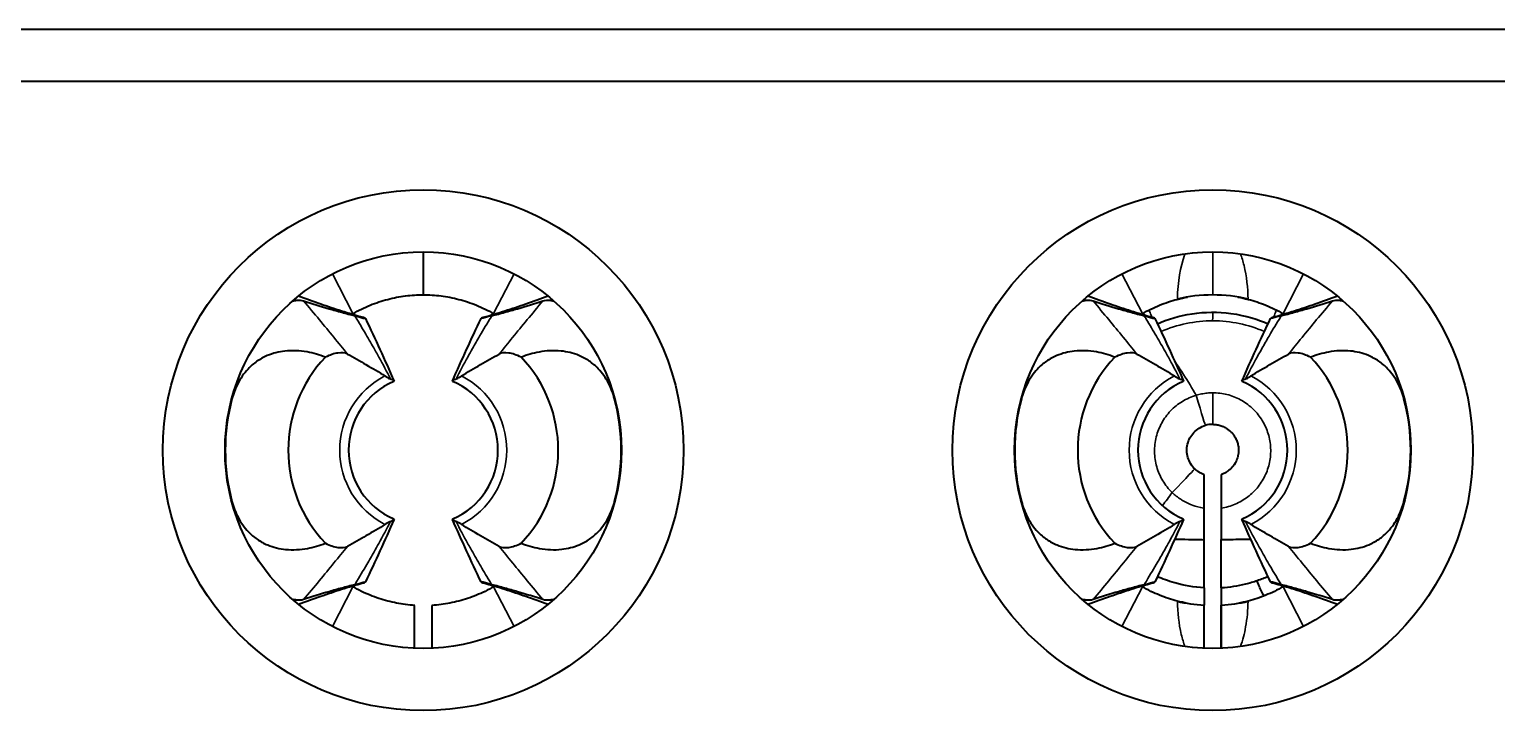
# Model space of a CAD drawing. Header units: millimetres. Extents: x 0 to 1682, y 0 to 1188.
# Drawn here: x 1333.219 to 1337.475, y 452.72 to 454.695 of the extents above; entities that cross this region are included whole.
import ezdxf

# ---------------------------------------------------------------- set-up
doc = ezdxf.new("R2010")
doc.units = ezdxf.units.MM
doc.header["$LTSCALE"] = 2
doc.layers.add('가시적인 것(ISO)', color=3, linetype='Continuous', lineweight=40)
doc.layers.add('가시적인 좁은 것(ISO)', color=3, linetype='Continuous', lineweight=35)

msp = doc.modelspace()

# ---------------------------------------------------------------- linework, layer by layer
at = {"layer": '가시적인 것(ISO)'}
for p, q in [((1342.8017, 454.6951), (1331.2017, 454.6951)), ((1330.8367, 454.5451), (1343.1667, 454.5451)), ((1334.3617, 454.0501), (1334.3617, 453.9257)), ((1334.3617, 454.0501), (1334.3617, 453.9257)), ((1336.6267, 453.0758), (1336.6267, 453.2157)), ((1336.6767, 453.0758), (1336.6767, 453.2158)), ((1336.6267, 453.0758), (1336.6267, 453.0257)), ((1336.6267, 452.9006), (1336.6267, 453.0257)), ((1336.6767, 452.9006), (1336.6767, 453.0257))]:
    msp.add_line(p, q, dxfattribs=at)
for centre, radius in [((1334.3617, 453.4751), 0.755), ((1336.6517, 453.4751), 0.755), ((1334.3617, 453.4751), 0.575), ((1336.6517, 453.4751), 0.575)]:
    msp.add_circle(centre, radius, dxfattribs=at)
for centre, radius, start, end in [((1336.6517, 453.4751), 0.45, 90, 103.1782), ((1336.6517, 453.4751), 0.45, 76.8218, 90), ((1334.3617, 453.4751), 0.3916, 136.4808, 223.5197), ((1334.3617, 453.4751), 0.3916, 316.4807, 43.5197), ((1336.6517, 453.4751), 0.3916, 136.4808, 223.5197), ((1336.6517, 453.4751), 0.3916, 316.4807, 43.5197), ((1334.3617, 453.4751), 0.2168, 113.2155, 246.7835), ((1334.3617, 453.4751), 0.2168, 293.2154, 66.7839), ((1336.6517, 453.4751), 0.2168, 113.2155, 246.7835), ((1336.6517, 453.4751), 0.2168, 293.2154, 66.7839), ((1334.3617, 453.4751), 0.5744, 164.9931, 195.0072), ((1334.3617, 453.4751), 0.5744, 344.993, 15.0072), ((1336.6517, 453.4751), 0.5744, 164.9931, 195.0072), ((1336.6517, 453.4751), 0.5744, 344.993, 15.0072), ((1336.6517, 453.4751), 0.45, 256.8218, 266.8153), ((1336.6517, 453.4751), 0.45, 273.1847, 283.1782)]:
    msp.add_arc(centre, radius, start, end, dxfattribs=at)
for centre, major_axis, ratio, start_param, end_param in [((1333.7386, 453.5443), (-0.463, -0.2959), 0.288483, 3.39477, 3.408063), ((1333.718, 453.6402), (-0.4764, -0.2156), 0.090673, 3.19962, 3.25302), ((1335.0054, 453.6403), (-0.4763, 0.2155), 0.09072, 6.171688, 6.225172), ((1335.0068, 453.5279), (-0.4849, 0.3125), 0.282243, 6.024102, 6.037104), ((1336.0286, 453.5443), (-0.463, -0.2959), 0.288484, 3.394771, 3.408064), ((1336.008, 453.6402), (-0.4764, -0.2156), 0.090673, 3.19962, 3.25302), ((1337.2954, 453.6403), (-0.4763, 0.2155), 0.09072, 6.171688, 6.225172), ((1337.2968, 453.5279), (-0.4849, 0.3125), 0.28224, 6.024105, 6.037107), ((1336.6518, 453.4732), (0.0022, -0.0768), 0.987445, 3.113519, 3.4016), ((1333.7181, 453.3098), (-0.4763, 0.2155), 0.090718, 3.030103, 3.083581), ((1335.0055, 453.3099), (-0.4764, -0.2156), 0.090678, 0.058025, 0.111435), ((1336.0081, 453.3098), (-0.4763, 0.2155), 0.090718, 3.030103, 3.083581), ((1337.2955, 453.3099), (-0.4764, -0.2156), 0.090678, 0.058025, 0.111435), ((1333.7168, 453.4222), (-0.4848, 0.3124), 0.28226, 2.882488, 2.895489), ((1334.9819, 453.4035), (-0.46, -0.2936), 0.28937, 0.254194, 0.267536), ((1336.0068, 453.4222), (-0.4848, 0.3124), 0.282262, 2.882486, 2.895487), ((1337.2719, 453.4035), (-0.46, -0.2936), 0.289371, 0.254195, 0.267537)]:
    msp.add_ellipse(centre, major_axis=major_axis, ratio=ratio, start_param=start_param, end_param=end_param, dxfattribs=at)
for points, knots in [([(1333.9832, 453.9079), (1333.9867, 453.9086), (1333.99, 453.9092), (1334.0016, 453.9105), (1334.0088, 453.9101), (1334.0145, 453.9082)], [-0.008311391, -0.008311391, -0.008311391, -0.008311391, -0.006071666, -0.006071666, -0.000001, -0.000001, -0.000001, -0.000001]), ([(1334.1893, 453.8593), (1334.1656, 453.8654), (1334.144, 453.872), (1334.1042, 453.8847), (1334.0838, 453.8916), (1334.0425, 453.9061), (1334.0209, 453.914), (1333.9998, 453.9218)], [0.000001, 0.000001, 0.000001, 0.000001, 0.0588699, 0.0588699, 0.1213777, 0.1213777, 0.1902477, 0.1902477, 0.1902477, 0.1902477]), ([(1334.0145, 453.9082), (1334.038, 453.9006), (1334.0631, 453.8928), (1334.1004, 453.8818), (1334.1128, 453.8783), (1334.1371, 453.8716), (1334.1499, 453.8682), (1334.1628, 453.865)], [0.000001, 0.000001, 0.000001, 0.000001, 0.02510025, 0.02510025, 0.03680794, 0.03680794, 0.04760817, 0.04760817, 0.04760817, 0.04760817]), ([(1334.1577, 453.871), (1334.174, 453.8804), (1334.1908, 453.8886), (1334.2076, 453.8955), (1334.2245, 453.9023), (1334.2415, 453.908), (1334.2586, 453.9124), (1334.2757, 453.9169), (1334.2929, 453.9202), (1334.3101, 453.9224), (1334.3273, 453.9246), (1334.3446, 453.9257), (1334.3617, 453.9257)], [0, 0, 0, 0, 0.25, 0.25, 0.25, 0.5, 0.5, 0.5, 0.75, 0.75, 0.75, 1, 1, 1, 1]), ([(1334.3617, 453.9257), (1334.3789, 453.9257), (1334.3962, 453.9246), (1334.4134, 453.9224), (1334.4306, 453.9202), (1334.4478, 453.9169), (1334.4649, 453.9124), (1334.482, 453.908), (1334.499, 453.9023), (1334.5159, 453.8955), (1334.5327, 453.8886), (1334.5495, 453.8804), (1334.5658, 453.871)], [0, 0, 0, 0, 0.25, 0.25, 0.25, 0.5, 0.5, 0.5, 0.75, 0.75, 0.75, 1, 1, 1, 1]), ([(1334.7237, 453.9218), (1334.7026, 453.914), (1334.6809, 453.906), (1334.6397, 453.8916), (1334.6192, 453.8847), (1334.5794, 453.872), (1334.5578, 453.8654), (1334.5342, 453.8593)], [0.0651274, 0.0651274, 0.0651274, 0.0651274, 0.135923, 0.135923, 0.2001231, 0.2001231, 0.2605456, 0.2605456, 0.2605456, 0.2605456]), ([(1334.5607, 453.865), (1334.5736, 453.8682), (1334.5863, 453.8716), (1334.6106, 453.8782), (1334.6229, 453.8817), (1334.6603, 453.8927), (1334.6854, 453.9006), (1334.709, 453.9082)], [0.000001, 0.000001, 0.000001, 0.000001, 0.01087287, 0.01087287, 0.02267328, 0.02267328, 0.04807128, 0.04807128, 0.04807128, 0.04807128]), ([(1334.709, 453.9082), (1334.7148, 453.9101), (1334.722, 453.9105), (1334.7336, 453.9092), (1334.7369, 453.9086), (1334.7403, 453.9079)], [-0.048121605, -0.048121605, -0.048121605, -0.048121605, -0.04200366, -0.04200366, -0.039794059, -0.039794059, -0.039794059, -0.039794059]), ([(1336.2732, 453.9079), (1336.2767, 453.9086), (1336.28, 453.9092), (1336.2916, 453.9105), (1336.2988, 453.9101), (1336.3045, 453.9082)], [-0.008311391, -0.008311391, -0.008311391, -0.008311391, -0.006071666, -0.006071666, -0.000001, -0.000001, -0.000001, -0.000001]), ([(1336.4793, 453.8593), (1336.4556, 453.8654), (1336.434, 453.872), (1336.3942, 453.8847), (1336.3738, 453.8916), (1336.3325, 453.9061), (1336.3109, 453.914), (1336.2898, 453.9218)], [0.000001, 0.000001, 0.000001, 0.000001, 0.0588699, 0.0588699, 0.1213777, 0.1213777, 0.1902477, 0.1902477, 0.1902477, 0.1902477]), ([(1336.3045, 453.9082), (1336.328, 453.9006), (1336.3531, 453.8928), (1336.3904, 453.8818), (1336.4028, 453.8783), (1336.4271, 453.8716), (1336.4399, 453.8682), (1336.4528, 453.865)], [0.000001, 0.000001, 0.000001, 0.000001, 0.02510025, 0.02510025, 0.03680794, 0.03680794, 0.04760817, 0.04760817, 0.04760817, 0.04760817]), ([(1336.4477, 453.871), (1336.464, 453.8804), (1336.4808, 453.8886), (1336.4976, 453.8955), (1336.5145, 453.9023), (1336.5315, 453.908), (1336.5486, 453.9124), (1336.5587, 453.9151), (1336.5688, 453.9173), (1336.5789, 453.9191)], [0, 0, 0, 0, 0.25, 0.25, 0.25, 0.5, 0.5, 0.5, 0.6474893, 0.6474893, 0.6474893, 0.6474893]), ([(1336.7246, 453.9191), (1336.7347, 453.9173), (1336.7448, 453.9151), (1336.7549, 453.9124), (1336.772, 453.908), (1336.789, 453.9023), (1336.8059, 453.8955), (1336.8227, 453.8886), (1336.8395, 453.8804), (1336.8558, 453.871)], [0.3524805, 0.3524805, 0.3524805, 0.3524805, 0.5, 0.5, 0.5, 0.75, 0.75, 0.75, 1, 1, 1, 1]), ([(1337.0137, 453.9218), (1336.9926, 453.914), (1336.9709, 453.906), (1336.9297, 453.8916), (1336.9092, 453.8847), (1336.8694, 453.872), (1336.8478, 453.8654), (1336.8242, 453.8593)], [0.0651274, 0.0651274, 0.0651274, 0.0651274, 0.135923, 0.135923, 0.2001231, 0.2001231, 0.2605456, 0.2605456, 0.2605456, 0.2605456]), ([(1336.8507, 453.865), (1336.8636, 453.8682), (1336.8763, 453.8716), (1336.9006, 453.8782), (1336.9129, 453.8817), (1336.9503, 453.8927), (1336.9754, 453.9006), (1336.999, 453.9082)], [0.000001, 0.000001, 0.000001, 0.000001, 0.01087287, 0.01087287, 0.02267328, 0.02267328, 0.04807128, 0.04807128, 0.04807128, 0.04807128]), ([(1336.999, 453.9082), (1337.0048, 453.9101), (1337.012, 453.9105), (1337.0236, 453.9092), (1337.0269, 453.9086), (1337.0303, 453.9079)], [-0.048121605, -0.048121605, -0.048121605, -0.048121605, -0.04200366, -0.04200366, -0.039794059, -0.039794059, -0.039794059, -0.039794059]), ([(1334.1655, 453.8643), (1334.1859, 453.8586), (1334.1953, 453.8553), (1334.1936, 453.8572), (1334.1932, 453.8575), (1334.1925, 453.8579)], [0.000001, 0.000001, 0.000001, 0.000001, 0.01769583, 0.01769583, 0.02027831, 0.02027831, 0.02027831, 0.02027831]), ([(1334.558, 453.8643), (1334.5376, 453.8586), (1334.5282, 453.8553), (1334.5299, 453.8571), (1334.5303, 453.8575), (1334.531, 453.8579)], [-0.02032758, -0.02032758, -0.02032758, -0.02032758, -0.00261133, -0.00261133, -0.000001, -0.000001, -0.000001, -0.000001]), ([(1336.4555, 453.8643), (1336.4759, 453.8586), (1336.4853, 453.8553), (1336.4836, 453.8572), (1336.4832, 453.8575), (1336.4825, 453.8579)], [0.000001, 0.000001, 0.000001, 0.000001, 0.01769583, 0.01769583, 0.02027831, 0.02027831, 0.02027831, 0.02027831]), ([(1336.4913, 453.8414), (1336.521, 453.8545), (1336.5543, 453.8649), (1336.6292, 453.8762), (1336.6673, 453.8765), (1336.7491, 453.8656), (1336.7854, 453.8532), (1336.8122, 453.8414)], [0.00074803, 0.00074803, 0.00074803, 0.00074803, 0.01038667, 0.01038667, 0.01998416, 0.01998416, 0.03136891, 0.03136891, 0.03136891, 0.03136891]), ([(1336.848, 453.8643), (1336.8276, 453.8586), (1336.8182, 453.8553), (1336.8199, 453.8571), (1336.8203, 453.8575), (1336.821, 453.8579)], [-0.02032758, -0.02032758, -0.02032758, -0.02032758, -0.00261133, -0.00261133, -0.000001, -0.000001, -0.000001, -0.000001]), ([(1334.0778, 453.7447), (1334.0607, 453.7513), (1334.0428, 453.7565), (1334.0035, 453.7635), (1333.9818, 453.7647), (1333.9428, 453.7603), (1333.9257, 453.7562), (1333.8988, 453.7448), (1333.8888, 453.7393), (1333.87, 453.7263), (1333.8613, 453.7188), (1333.8413, 453.6976), (1333.8313, 453.6829), (1333.8163, 453.6532), (1333.8109, 453.6387), (1333.8069, 453.6238)], [0.000001, 0.000001, 0.000001, 0.000001, 0.00626223, 0.00626223, 0.01343841, 0.01343841, 0.01913464, 0.01913464, 0.02272973, 0.02272973, 0.02626393, 0.02626393, 0.03167014, 0.03167014, 0.03630667, 0.03630667, 0.03630667, 0.03630667]), ([(1334.1417, 453.7538), (1334.1351, 453.7574), (1334.1256, 453.7585), (1334.1033, 453.7552), (1334.0911, 453.7513), (1334.0778, 453.7447)], [0.000001, 0.000001, 0.000001, 0.000001, 0.00832328, 0.00832328, 0.01574209, 0.01574209, 0.01574209, 0.01574209]), ([(1334.1417, 453.7538), (1334.1596, 453.744), (1334.1777, 453.7337), (1334.2153, 453.7118), (1334.2329, 453.7017), (1334.2507, 453.6904)], [0.000001, 0.000001, 0.000001, 0.000001, 0.02267265, 0.02267265, 0.04797339, 0.04797339, 0.04797339, 0.04797339]), ([(1334.4728, 453.6903), (1334.4905, 453.7017), (1334.5083, 453.7119), (1334.5457, 453.7336), (1334.5638, 453.7439), (1334.5818, 453.7538)], [0.000001, 0.000001, 0.000001, 0.000001, 0.02202225, 0.02202225, 0.04195247, 0.04195247, 0.04195247, 0.04195247]), ([(1334.6457, 453.7447), (1334.6325, 453.7513), (1334.6203, 453.7552), (1334.5979, 453.7585), (1334.5884, 453.7574), (1334.5818, 453.7538)], [0.000001, 0.000001, 0.000001, 0.000001, 0.00737627, 0.00737627, 0.01570949, 0.01570949, 0.01570949, 0.01570949]), ([(1334.9166, 453.6238), (1334.9123, 453.6395), (1334.9066, 453.6548), (1334.8911, 453.6847), (1334.8811, 453.6989), (1334.8613, 453.7196), (1334.8526, 453.7269), (1334.8338, 453.7398), (1334.8237, 453.7453), (1334.7964, 453.7566), (1334.7789, 453.7607), (1334.74, 453.7646), (1334.7186, 453.7633), (1334.6801, 453.7563), (1334.6626, 453.7512), (1334.6457, 453.7447)], [0.000001, 0.000001, 0.000001, 0.000001, 0.00488809, 0.00488809, 0.01015041, 0.01015041, 0.01364946, 0.01364946, 0.01725329, 0.01725329, 0.02305912, 0.02305912, 0.03007931, 0.03007931, 0.03622793, 0.03622793, 0.03622793, 0.03622793]), ([(1336.3678, 453.7447), (1336.3507, 453.7513), (1336.3328, 453.7565), (1336.2935, 453.7635), (1336.2718, 453.7647), (1336.2328, 453.7603), (1336.2157, 453.7562), (1336.1888, 453.7448), (1336.1788, 453.7393), (1336.16, 453.7263), (1336.1513, 453.7188), (1336.1313, 453.6976), (1336.1213, 453.6829), (1336.1063, 453.6532), (1336.1009, 453.6387), (1336.0969, 453.6238)], [0.000001, 0.000001, 0.000001, 0.000001, 0.00626223, 0.00626223, 0.01343841, 0.01343841, 0.01913464, 0.01913464, 0.02272973, 0.02272973, 0.02626393, 0.02626393, 0.03167014, 0.03167014, 0.03630667, 0.03630667, 0.03630667, 0.03630667]), ([(1336.4317, 453.7538), (1336.4251, 453.7574), (1336.4156, 453.7585), (1336.3933, 453.7552), (1336.3811, 453.7513), (1336.3678, 453.7447)], [0.000001, 0.000001, 0.000001, 0.000001, 0.00832328, 0.00832328, 0.01574209, 0.01574209, 0.01574209, 0.01574209]), ([(1336.4317, 453.7538), (1336.4496, 453.744), (1336.4677, 453.7337), (1336.5053, 453.7118), (1336.5229, 453.7017), (1336.5407, 453.6904)], [0.000001, 0.000001, 0.000001, 0.000001, 0.02267265, 0.02267265, 0.04797339, 0.04797339, 0.04797339, 0.04797339]), ([(1336.7628, 453.6903), (1336.7805, 453.7017), (1336.7983, 453.7119), (1336.8357, 453.7336), (1336.8538, 453.7439), (1336.8718, 453.7538)], [0.000001, 0.000001, 0.000001, 0.000001, 0.02202225, 0.02202225, 0.04195247, 0.04195247, 0.04195247, 0.04195247]), ([(1336.9357, 453.7447), (1336.9225, 453.7513), (1336.9103, 453.7552), (1336.8879, 453.7585), (1336.8784, 453.7574), (1336.8718, 453.7538)], [0.000001, 0.000001, 0.000001, 0.000001, 0.00737627, 0.00737627, 0.01570949, 0.01570949, 0.01570949, 0.01570949]), ([(1337.2066, 453.6238), (1337.2023, 453.6395), (1337.1966, 453.6548), (1337.1811, 453.6847), (1337.1711, 453.6989), (1337.1513, 453.7196), (1337.1426, 453.7269), (1337.1238, 453.7398), (1337.1137, 453.7453), (1337.0864, 453.7566), (1337.0689, 453.7607), (1337.03, 453.7646), (1337.0086, 453.7633), (1336.9701, 453.7563), (1336.9526, 453.7512), (1336.9357, 453.7447)], [0.000001, 0.000001, 0.000001, 0.000001, 0.00488809, 0.00488809, 0.01015041, 0.01015041, 0.01364946, 0.01364946, 0.01725329, 0.01725329, 0.02305912, 0.02305912, 0.03007931, 0.03007931, 0.03622793, 0.03622793, 0.03622793, 0.03622793]), ([(1334.2507, 453.6904), (1334.2536, 453.6885), (1334.2564, 453.6868), (1334.2617, 453.6839), (1334.2643, 453.6827), (1334.2667, 453.6817)], [-0.007255096, -0.007255096, -0.007255096, -0.007255096, -0.003632959, -0.003632959, -0.000001, -0.000001, -0.000001, -0.000001]), ([(1334.4568, 453.6817), (1334.4592, 453.6827), (1334.4618, 453.6839), (1334.4671, 453.6868), (1334.4699, 453.6885), (1334.4728, 453.6903)], [-0.007254423, -0.007254423, -0.007254423, -0.007254423, -0.003622775, -0.003622775, -0.000001, -0.000001, -0.000001, -0.000001]), ([(1336.5407, 453.6904), (1336.5436, 453.6885), (1336.5464, 453.6868), (1336.5517, 453.6839), (1336.5543, 453.6827), (1336.5567, 453.6817)], [-0.007255096, -0.007255096, -0.007255096, -0.007255096, -0.003632959, -0.003632959, -0.000001, -0.000001, -0.000001, -0.000001]), ([(1336.7468, 453.6817), (1336.7492, 453.6827), (1336.7518, 453.6839), (1336.7571, 453.6868), (1336.7599, 453.6885), (1336.7628, 453.6903)], [-0.007254423, -0.007254423, -0.007254423, -0.007254423, -0.003622775, -0.003622775, -0.000001, -0.000001, -0.000001, -0.000001]), ([(1334.2766, 453.6745), (1334.2775, 453.6751), (1334.2771, 453.676), (1334.2754, 453.6772), (1334.2738, 453.6784), (1334.2709, 453.6799), (1334.2667, 453.6817)], [0, 0, 0, 0, 0.5, 0.5, 0.5, 1, 1, 1, 1]), ([(1334.4568, 453.6817), (1334.4526, 453.6799), (1334.4497, 453.6784), (1334.4481, 453.6772), (1334.4464, 453.676), (1334.446, 453.6751), (1334.4468, 453.6745)], [0, 0, 0, 0, 0.5, 0.5, 0.5, 1, 1, 1, 1]), ([(1336.5666, 453.6745), (1336.5675, 453.6751), (1336.5671, 453.676), (1336.5654, 453.6772), (1336.5638, 453.6784), (1336.5609, 453.6799), (1336.5567, 453.6817)], [0, 0, 0, 0, 0.5, 0.5, 0.5, 1, 1, 1, 1]), ([(1336.7468, 453.6817), (1336.7426, 453.6799), (1336.7397, 453.6784), (1336.7381, 453.6772), (1336.7364, 453.676), (1336.736, 453.6751), (1336.7368, 453.6745)], [0, 0, 0, 0, 0.5, 0.5, 0.5, 1, 1, 1, 1]), ([(1336.5998, 453.4209), (1336.5951, 453.4254), (1336.591, 453.4305), (1336.5876, 453.4361), (1336.5843, 453.4417), (1336.5816, 453.4477), (1336.5798, 453.4539), (1336.5779, 453.4602), (1336.5769, 453.4667), (1336.5768, 453.4732), (1336.5766, 453.4797), (1336.5773, 453.4862), (1336.5788, 453.4925), (1336.5803, 453.4988), (1336.5826, 453.5049), (1336.5857, 453.5107), (1336.5888, 453.5164), (1336.5927, 453.5217), (1336.5971, 453.5265), (1336.6016, 453.5312), (1336.6068, 453.5354), (1336.6123, 453.5389), (1336.6179, 453.5423), (1336.6239, 453.545), (1336.6302, 453.5469)], [0, 0, 0, 0, 0.125, 0.125, 0.125, 0.25, 0.25, 0.25, 0.375, 0.375, 0.375, 0.5, 0.5, 0.5, 0.625, 0.625, 0.625, 0.75, 0.75, 0.75, 0.875, 0.875, 0.875, 0.9999979, 0.9999979, 0.9999979, 0.9999979]), ([(1336.6517, 453.5501), (1336.6562, 453.5501), (1336.6607, 453.5497), (1336.6651, 453.5489), (1336.667, 453.5485), (1336.6688, 453.5481), (1336.6706, 453.5476), (1336.6745, 453.5466), (1336.6782, 453.5453), (1336.6819, 453.5437), (1336.6841, 453.5428), (1336.6863, 453.5417), (1336.6884, 453.5405), (1336.6914, 453.5388), (1336.6943, 453.5369), (1336.697, 453.5348), (1336.6994, 453.5331), (1336.7016, 453.5312), (1336.7037, 453.5291), (1336.7058, 453.5271), (1336.7078, 453.525), (1336.7097, 453.5227), (1336.7119, 453.52), (1336.7139, 453.5172), (1336.7157, 453.5143), (1336.7169, 453.5122), (1336.7181, 453.5101), (1336.7191, 453.508), (1336.7209, 453.5044), (1336.7224, 453.5006), (1336.7235, 453.4968), (1336.7241, 453.495), (1336.7245, 453.4932), (1336.7249, 453.4914), (1336.7259, 453.487), (1336.7265, 453.4825), (1336.7267, 453.478), (1336.7267, 453.4767), (1336.7268, 453.4753), (1336.7267, 453.474), (1336.7267, 453.469), (1336.7261, 453.464), (1336.725, 453.4591), (1336.7249, 453.4583), (1336.7247, 453.4575), (1336.7245, 453.4567), (1336.7231, 453.4514), (1336.7212, 453.4462), (1336.7187, 453.4413), (1336.7158, 453.4356), (1336.7123, 453.4303), (1336.7081, 453.4255), (1336.7043, 453.4213), (1336.7001, 453.4175), (1336.6956, 453.4142), (1336.695, 453.4138), (1336.6944, 453.4133), (1336.6937, 453.4129), (1336.6895, 453.4101), (1336.685, 453.4076), (1336.6803, 453.4057), (1336.6791, 453.4052), (1336.6779, 453.4048), (1336.6767, 453.4043)], [0, 0, 0, 0, 0.064029, 0.064029, 0.064029, 0.090909, 0.090909, 0.090909, 0.147575, 0.147575, 0.147575, 0.181818, 0.181818, 0.181818, 0.230906, 0.230906, 0.230906, 0.272727, 0.272727, 0.272727, 0.31446, 0.31446, 0.31446, 0.363636, 0.363636, 0.363636, 0.397788, 0.397788, 0.397788, 0.454545, 0.454545, 0.454545, 0.481311, 0.481311, 0.481311, 0.545455, 0.545455, 0.545455, 0.564756, 0.564756, 0.564756, 0.636364, 0.636364, 0.636364, 0.648191, 0.648191, 0.648191, 0.727273, 0.727273, 0.727273, 0.818182, 0.818182, 0.818182, 0.898575, 0.898575, 0.898575, 0.909091, 0.909091, 0.909091, 0.981969, 0.981969, 0.981969, 1, 1, 1, 1]), ([(1336.6267, 453.4043), (1336.6216, 453.4062), (1336.6119, 453.4109), (1336.6036, 453.4173), (1336.5998, 453.4209)], [0.0000005, 0.0000005, 0.0000005, 0.0000005, 0.5, 0.9999734, 0.9999734, 0.9999734, 0.9999734]), ([(1336.6267, 453.3071), (1336.6267, 453.338), (1336.6267, 453.3625), (1336.6267, 453.3955), (1336.6267, 453.4043), (1336.6267, 453.4043)], [-0.0283629, -0.0283629, -0.0283629, -0.0283629, -0.01405808, -0.01405808, -0.000001, -0.000001, -0.000001, -0.000001]), ([(1336.6767, 453.4043), (1336.6767, 453.4043), (1336.6767, 453.3956), (1336.6767, 453.3625), (1336.6767, 453.3381), (1336.6767, 453.3073)], [-0.0282305, -0.0282305, -0.0282305, -0.0282305, -0.01423903, -0.01423903, -0.0000015, -0.0000015, -0.0000015, -0.0000015]), ([(1333.8069, 453.3263), (1333.8112, 453.3105), (1333.817, 453.2951), (1333.8326, 453.2651), (1333.8425, 453.251), (1333.8623, 453.2304), (1333.871, 453.2231), (1333.8898, 453.2102), (1333.8999, 453.2048), (1333.9273, 453.1934), (1333.9449, 453.1893), (1333.9838, 453.1855), (1334.0051, 453.1868), (1334.0435, 453.1938), (1334.061, 453.1989), (1334.0778, 453.2054)], [0.000001, 0.000001, 0.000001, 0.000001, 0.00492376, 0.00492376, 0.01016888, 0.01016888, 0.01366516, 0.01366516, 0.01727295, 0.01727295, 0.02310028, 0.02310028, 0.0300965, 0.0300965, 0.03622826, 0.03622826, 0.03622826, 0.03622826]), ([(1334.6457, 453.2054), (1334.6628, 453.1988), (1334.6807, 453.1936), (1334.72, 453.1866), (1334.7417, 453.1854), (1334.7807, 453.1898), (1334.7978, 453.194), (1334.8247, 453.2053), (1334.8347, 453.2108), (1334.8535, 453.2239), (1334.8621, 453.2313), (1334.8822, 453.2525), (1334.8922, 453.2672), (1334.9072, 453.2969), (1334.9126, 453.3114), (1334.9166, 453.3263)], [0.000001, 0.000001, 0.000001, 0.000001, 0.00626235, 0.00626235, 0.0134386, 0.0134386, 0.01913477, 0.01913477, 0.02272976, 0.02272976, 0.0262638, 0.0262638, 0.03166957, 0.03166957, 0.03630665, 0.03630665, 0.03630665, 0.03630665]), ([(1336.0969, 453.3263), (1336.1012, 453.3105), (1336.107, 453.2951), (1336.1226, 453.2651), (1336.1325, 453.251), (1336.1523, 453.2304), (1336.161, 453.2231), (1336.1798, 453.2102), (1336.1899, 453.2048), (1336.2173, 453.1934), (1336.2349, 453.1893), (1336.2738, 453.1855), (1336.2951, 453.1868), (1336.3335, 453.1938), (1336.351, 453.1989), (1336.3678, 453.2054)], [0.000001, 0.000001, 0.000001, 0.000001, 0.00492376, 0.00492376, 0.01016888, 0.01016888, 0.01366516, 0.01366516, 0.01727295, 0.01727295, 0.02310028, 0.02310028, 0.0300965, 0.0300965, 0.03622826, 0.03622826, 0.03622826, 0.03622826]), ([(1336.9357, 453.2054), (1336.9528, 453.1988), (1336.9707, 453.1936), (1337.01, 453.1866), (1337.0317, 453.1854), (1337.0707, 453.1898), (1337.0878, 453.194), (1337.1147, 453.2053), (1337.1247, 453.2108), (1337.1435, 453.2239), (1337.1521, 453.2313), (1337.1722, 453.2525), (1337.1822, 453.2672), (1337.1972, 453.2969), (1337.2026, 453.3114), (1337.2066, 453.3263)], [0.000001, 0.000001, 0.000001, 0.000001, 0.00626235, 0.00626235, 0.0134386, 0.0134386, 0.01913477, 0.01913477, 0.02272976, 0.02272976, 0.0262638, 0.0262638, 0.03166957, 0.03166957, 0.03630665, 0.03630665, 0.03630665, 0.03630665]), ([(1334.2667, 453.2684), (1334.2643, 453.2674), (1334.2617, 453.2662), (1334.2564, 453.2633), (1334.2536, 453.2616), (1334.2507, 453.2598)], [-0.007253637, -0.007253637, -0.007253637, -0.007253637, -0.003622384, -0.003622384, -0.000001, -0.000001, -0.000001, -0.000001]), ([(1334.2667, 453.2684), (1334.2708, 453.2702), (1334.2737, 453.2717), (1334.2754, 453.2729), (1334.2771, 453.2741), (1334.2775, 453.2751), (1334.2766, 453.2756)], [0, 0, 0, 0, 0.5, 0.5, 0.5, 1, 1, 1, 1]), ([(1334.4468, 453.2756), (1334.446, 453.2751), (1334.4464, 453.2741), (1334.4481, 453.2729), (1334.4497, 453.2717), (1334.4526, 453.2702), (1334.4568, 453.2684)], [0, 0, 0, 0, 0.5, 0.5, 0.5, 1, 1, 1, 1]), ([(1334.4728, 453.2598), (1334.4699, 453.2616), (1334.4671, 453.2633), (1334.4618, 453.2662), (1334.4592, 453.2674), (1334.4568, 453.2684)], [-0.007255314, -0.007255314, -0.007255314, -0.007255314, -0.003633065, -0.003633065, -0.000001, -0.000001, -0.000001, -0.000001]), ([(1336.5567, 453.2684), (1336.5543, 453.2674), (1336.5517, 453.2662), (1336.5464, 453.2633), (1336.5436, 453.2616), (1336.5407, 453.2598)], [-0.007253637, -0.007253637, -0.007253637, -0.007253637, -0.003622384, -0.003622384, -0.000001, -0.000001, -0.000001, -0.000001]), ([(1336.5567, 453.2684), (1336.5608, 453.2702), (1336.5637, 453.2717), (1336.5654, 453.2729), (1336.5671, 453.2741), (1336.5675, 453.2751), (1336.5666, 453.2756)], [0, 0, 0, 0, 0.5, 0.5, 0.5, 1, 1, 1, 1]), ([(1336.7368, 453.2756), (1336.736, 453.2751), (1336.7364, 453.2741), (1336.7381, 453.2729), (1336.7397, 453.2717), (1336.7426, 453.2702), (1336.7468, 453.2684)], [0, 0, 0, 0, 0.5, 0.5, 0.5, 1, 1, 1, 1]), ([(1336.7628, 453.2598), (1336.7599, 453.2616), (1336.7571, 453.2633), (1336.7518, 453.2662), (1336.7492, 453.2674), (1336.7468, 453.2684)], [-0.007255314, -0.007255314, -0.007255314, -0.007255314, -0.003633065, -0.003633065, -0.000001, -0.000001, -0.000001, -0.000001]), ([(1334.2507, 453.2598), (1334.233, 453.2484), (1334.2152, 453.2382), (1334.1778, 453.2165), (1334.1597, 453.2062), (1334.1417, 453.1963)], [0.000001, 0.000001, 0.000001, 0.000001, 0.02202179, 0.02202179, 0.04195434, 0.04195434, 0.04195434, 0.04195434]), ([(1334.5818, 453.1963), (1334.5639, 453.2061), (1334.5458, 453.2164), (1334.5082, 453.2383), (1334.4905, 453.2484), (1334.4728, 453.2598)], [0.000001, 0.000001, 0.000001, 0.000001, 0.02266577, 0.02266577, 0.04797204, 0.04797204, 0.04797204, 0.04797204]), ([(1336.5407, 453.2598), (1336.523, 453.2484), (1336.5052, 453.2382), (1336.4678, 453.2165), (1336.4497, 453.2062), (1336.4317, 453.1963)], [0.000001, 0.000001, 0.000001, 0.000001, 0.02202179, 0.02202179, 0.04195434, 0.04195434, 0.04195434, 0.04195434]), ([(1336.8718, 453.1963), (1336.8539, 453.2061), (1336.8358, 453.2164), (1336.7982, 453.2383), (1336.7805, 453.2484), (1336.7628, 453.2598)], [0.000001, 0.000001, 0.000001, 0.000001, 0.02266577, 0.02266577, 0.04797204, 0.04797204, 0.04797204, 0.04797204]), ([(1334.0778, 453.2054), (1334.091, 453.1988), (1334.1032, 453.1949), (1334.1255, 453.1916), (1334.1351, 453.1927), (1334.1417, 453.1963)], [0.000001, 0.000001, 0.000001, 0.000001, 0.00737626, 0.00737626, 0.01570945, 0.01570945, 0.01570945, 0.01570945]), ([(1334.5818, 453.1963), (1334.5884, 453.1927), (1334.5979, 453.1916), (1334.6202, 453.1949), (1334.6324, 453.1988), (1334.6457, 453.2054)], [0.000001, 0.000001, 0.000001, 0.000001, 0.00832329, 0.00832329, 0.01574211, 0.01574211, 0.01574211, 0.01574211]), ([(1336.3678, 453.2054), (1336.381, 453.1988), (1336.3932, 453.1949), (1336.4155, 453.1916), (1336.4251, 453.1927), (1336.4317, 453.1963)], [0.000001, 0.000001, 0.000001, 0.000001, 0.00737626, 0.00737626, 0.01570945, 0.01570945, 0.01570945, 0.01570945]), ([(1336.5414, 453.2171), (1336.5543, 453.2172), (1336.5677, 453.2169), (1336.5963, 453.2163), (1336.6114, 453.2159), (1336.6267, 453.2157)], [0.017214595, 0.017214595, 0.017214595, 0.017214595, 0.021507398, 0.021507398, 0.026103666, 0.026103666, 0.026103666, 0.026103666]), ([(1336.6767, 453.2158), (1336.6855, 453.216), (1336.6942, 453.2161), (1336.7134, 453.2166), (1336.7238, 453.2169), (1336.7435, 453.2173), (1336.7529, 453.2174), (1336.762, 453.2173)], [0.000001, 0.000001, 0.000001, 0.000001, 0.002645454, 0.002645454, 0.005867942, 0.005867942, 0.008896239, 0.008896239, 0.008896239, 0.008896239]), ([(1336.8718, 453.1963), (1336.8784, 453.1927), (1336.8879, 453.1916), (1336.9102, 453.1949), (1336.9224, 453.1988), (1336.9357, 453.2054)], [0.000001, 0.000001, 0.000001, 0.000001, 0.00832329, 0.00832329, 0.01574211, 0.01574211, 0.01574211, 0.01574211]), ([(1333.9998, 453.0283), (1334.0209, 453.0362), (1334.0426, 453.0441), (1334.0839, 453.0585), (1334.1043, 453.0654), (1334.1441, 453.0782), (1334.1657, 453.0847), (1334.1893, 453.0908)], [0.065118, 0.065118, 0.065118, 0.065118, 0.1360095, 0.1360095, 0.2001654, 0.2001654, 0.2604816, 0.2604816, 0.2604816, 0.2604816]), ([(1334.1655, 453.0858), (1334.1859, 453.0915), (1334.1953, 453.0948), (1334.1936, 453.093), (1334.1932, 453.0926), (1334.1925, 453.0922)], [-0.02032757, -0.02032757, -0.02032757, -0.02032757, -0.00261135, -0.00261135, -0.000001, -0.000001, -0.000001, -0.000001]), ([(1334.558, 453.0858), (1334.5376, 453.0915), (1334.5281, 453.0948), (1334.5299, 453.093), (1334.5303, 453.0926), (1334.531, 453.0922)], [0.000001, 0.000001, 0.000001, 0.000001, 0.01769584, 0.01769584, 0.02027831, 0.02027831, 0.02027831, 0.02027831]), ([(1334.5342, 453.0909), (1334.5579, 453.0847), (1334.5795, 453.0782), (1334.6193, 453.0654), (1334.6397, 453.0585), (1334.6809, 453.044), (1334.7026, 453.0361), (1334.7237, 453.0283)], [0.000001, 0.000001, 0.000001, 0.000001, 0.0588726, 0.0588726, 0.1213808, 0.1213808, 0.1902463, 0.1902463, 0.1902463, 0.1902463]), ([(1336.2898, 453.0283), (1336.3109, 453.0362), (1336.3326, 453.0441), (1336.3739, 453.0585), (1336.3943, 453.0654), (1336.4341, 453.0782), (1336.4557, 453.0847), (1336.4793, 453.0908)], [0.065118, 0.065118, 0.065118, 0.065118, 0.1360095, 0.1360095, 0.2001654, 0.2001654, 0.2604816, 0.2604816, 0.2604816, 0.2604816]), ([(1336.4555, 453.0858), (1336.4759, 453.0915), (1336.4853, 453.0948), (1336.4836, 453.093), (1336.4832, 453.0926), (1336.4825, 453.0922)], [-0.02032757, -0.02032757, -0.02032757, -0.02032757, -0.00261135, -0.00261135, -0.000001, -0.000001, -0.000001, -0.000001]), ([(1336.6267, 453.0758), (1336.598, 453.0776), (1336.5695, 453.0825), (1336.5221, 453.0961), (1336.5052, 453.1025), (1336.4912, 453.1086)], [0.000001, 0.000001, 0.000001, 0.000001, 0.00863494, 0.00863494, 0.01473932, 0.01473932, 0.01473932, 0.01473932]), ([(1336.7811, 453.0966), (1336.7699, 453.0927), (1336.747, 453.086), (1336.7121, 453.0791), (1336.6886, 453.0766), (1336.6767, 453.0758)], [0.0000018, 0.0000018, 0.0000018, 0.0000018, 0.3333334, 0.6666667, 1, 1, 1, 1]), ([(1336.8007, 453.0526), (1336.7977, 453.0581), (1336.7919, 453.0692), (1336.7852, 453.0841), (1336.7822, 453.0927), (1336.7811, 453.0966)], [0.0448363, 0.0448363, 0.0448363, 0.0448363, 0.3333333, 0.6666667, 0.9998988, 0.9998988, 0.9998988, 0.9998988]), ([(1336.848, 453.0858), (1336.8276, 453.0915), (1336.8181, 453.0948), (1336.8199, 453.093), (1336.8203, 453.0926), (1336.821, 453.0922)], [0.000001, 0.000001, 0.000001, 0.000001, 0.01769584, 0.01769584, 0.02027831, 0.02027831, 0.02027831, 0.02027831]), ([(1336.8242, 453.0909), (1336.8479, 453.0847), (1336.8695, 453.0782), (1336.9093, 453.0654), (1336.9297, 453.0585), (1336.9709, 453.044), (1336.9926, 453.0361), (1337.0137, 453.0283)], [0.000001, 0.000001, 0.000001, 0.000001, 0.0588726, 0.0588726, 0.1213808, 0.1213808, 0.1902463, 0.1902463, 0.1902463, 0.1902463]), ([(1334.1628, 453.0851), (1334.1499, 453.0819), (1334.1372, 453.0785), (1334.1129, 453.0719), (1334.1006, 453.0684), (1334.0632, 453.0574), (1334.0381, 453.0495), (1334.0145, 453.0419)], [0.000001, 0.000001, 0.000001, 0.000001, 0.01087239, 0.01087239, 0.02267253, 0.02267253, 0.04807062, 0.04807062, 0.04807062, 0.04807062]), ([(1334.3368, 453.0252), (1334.3279, 453.0257), (1334.319, 453.0266), (1334.3101, 453.0277), (1334.2928, 453.0299), (1334.2757, 453.0332), (1334.2586, 453.0377), (1334.2415, 453.0421), (1334.2245, 453.0478), (1334.2076, 453.0546), (1334.1907, 453.0615), (1334.174, 453.0697), (1334.1577, 453.0791)], [0.0000003, 0.0000003, 0.0000003, 0.0000003, 0.146665, 0.146665, 0.146665, 0.43111, 0.43111, 0.43111, 0.715555, 0.715555, 0.715555, 1, 1, 1, 1]), ([(1334.5658, 453.0791), (1334.5495, 453.0697), (1334.5327, 453.0615), (1334.5158, 453.0546), (1334.499, 453.0478), (1334.4819, 453.0421), (1334.4649, 453.0377), (1334.4478, 453.0332), (1334.4307, 453.0299), (1334.4134, 453.0277), (1334.4045, 453.0266), (1334.3956, 453.0257), (1334.3867, 453.0252)], [0, 0, 0, 0, 0.2844503, 0.2844503, 0.2844503, 0.5689005, 0.5689005, 0.5689005, 0.8533508, 0.8533508, 0.8533508, 0.9999997, 0.9999997, 0.9999997, 0.9999997]), ([(1334.709, 453.0419), (1334.6855, 453.0495), (1334.6604, 453.0573), (1334.6231, 453.0683), (1334.6107, 453.0718), (1334.5864, 453.0785), (1334.5736, 453.0819), (1334.5607, 453.0851)], [0.000001, 0.000001, 0.000001, 0.000001, 0.02510087, 0.02510087, 0.0368086, 0.0368086, 0.04760889, 0.04760889, 0.04760889, 0.04760889]), ([(1336.4528, 453.0851), (1336.4399, 453.0819), (1336.4272, 453.0785), (1336.4029, 453.0719), (1336.3906, 453.0684), (1336.3532, 453.0574), (1336.3281, 453.0495), (1336.3045, 453.0419)], [0.000001, 0.000001, 0.000001, 0.000001, 0.01087239, 0.01087239, 0.02267253, 0.02267253, 0.04807062, 0.04807062, 0.04807062, 0.04807062]), ([(1336.5789, 453.031), (1336.5688, 453.0328), (1336.5587, 453.0351), (1336.5486, 453.0377), (1336.5315, 453.0421), (1336.5145, 453.0478), (1336.4976, 453.0546), (1336.4807, 453.0615), (1336.464, 453.0697), (1336.4477, 453.0791)], [0.2633685, 0.2633685, 0.2633685, 0.2633685, 0.43111, 0.43111, 0.43111, 0.715555, 0.715555, 0.715555, 1, 1, 1, 1]), ([(1336.6767, 453.0758), (1336.6767, 453.071), (1336.6767, 453.061), (1336.6767, 453.0447), (1336.6767, 453.0327), (1336.6767, 453.0262), (1336.6767, 453.0257)], [0, 0, 0, 0, 0.125, 0.25, 0.375, 0.3853845, 0.3853845, 0.3853845, 0.3853845]), ([(1336.8558, 453.0791), (1336.8395, 453.0697), (1336.8227, 453.0615), (1336.8058, 453.0546), (1336.789, 453.0478), (1336.7719, 453.0421), (1336.7549, 453.0377), (1336.7448, 453.0351), (1336.7347, 453.0328), (1336.7246, 453.031)], [0, 0, 0, 0, 0.2844503, 0.2844503, 0.2844503, 0.5689005, 0.5689005, 0.5689005, 0.7366104, 0.7366104, 0.7366104, 0.7366104]), ([(1336.999, 453.0419), (1336.9755, 453.0495), (1336.9504, 453.0573), (1336.9131, 453.0683), (1336.9007, 453.0718), (1336.8764, 453.0785), (1336.8636, 453.0819), (1336.8507, 453.0851)], [0.000001, 0.000001, 0.000001, 0.000001, 0.02510087, 0.02510087, 0.0368086, 0.0368086, 0.04760889, 0.04760889, 0.04760889, 0.04760889]), ([(1334.0145, 453.0419), (1334.0087, 453.04), (1334.0015, 453.0396), (1333.9899, 453.0409), (1333.9866, 453.0415), (1333.9832, 453.0422)], [-0.04812161, -0.04812161, -0.04812161, -0.04812161, -0.042003663, -0.042003663, -0.039794059, -0.039794059, -0.039794059, -0.039794059]), ([(1334.3367, 452.9006), (1334.3367, 452.9204), (1334.3368, 452.9622), (1334.3367, 453.0035), (1334.3367, 453.0252)], [0.3705936, 0.3705936, 0.3705936, 0.3705936, 0.6666667, 0.9999916, 0.9999916, 0.9999916, 0.9999916]), ([(1334.3867, 453.0252), (1334.3868, 453.0035), (1334.3867, 452.9622), (1334.3867, 452.9204), (1334.3867, 452.9006)], [0.0000084, 0.0000084, 0.0000084, 0.0000084, 0.3333333, 0.6294063, 0.6294063, 0.6294063, 0.6294063]), ([(1334.7403, 453.0422), (1334.7368, 453.0415), (1334.7335, 453.0409), (1334.7219, 453.0396), (1334.7147, 453.0401), (1334.709, 453.0419)], [-0.008311413, -0.008311413, -0.008311413, -0.008311413, -0.00607167, -0.00607167, -0.000001, -0.000001, -0.000001, -0.000001]), ([(1336.3045, 453.0419), (1336.2987, 453.04), (1336.2915, 453.0396), (1336.2799, 453.0409), (1336.2766, 453.0415), (1336.2732, 453.0422)], [-0.04812161, -0.04812161, -0.04812161, -0.04812161, -0.042003663, -0.042003663, -0.039794059, -0.039794059, -0.039794059, -0.039794059]), ([(1336.6267, 452.9006), (1336.6267, 452.9204), (1336.6268, 452.9622), (1336.6267, 453.0035), (1336.6267, 453.0252)], [0.3705936, 0.3705936, 0.3705936, 0.3705936, 0.6666667, 0.9999916, 0.9999916, 0.9999916, 0.9999916]), ([(1336.6767, 453.0252), (1336.6768, 453.0035), (1336.6767, 452.9622), (1336.6767, 452.9204), (1336.6767, 452.9006)], [0.0000084, 0.0000084, 0.0000084, 0.0000084, 0.3333333, 0.6294063, 0.6294063, 0.6294063, 0.6294063]), ([(1337.0303, 453.0422), (1337.0268, 453.0415), (1337.0235, 453.0409), (1337.0119, 453.0396), (1337.0047, 453.0401), (1336.999, 453.0419)], [-0.008311413, -0.008311413, -0.008311413, -0.008311413, -0.00607167, -0.00607167, -0.000001, -0.000001, -0.000001, -0.000001])]:
    msp.add_open_spline(points, degree=3, knots=knots, dxfattribs=at)
for points in [[(1334.1543, 453.869), (1334.1554, 453.8697), (1334.1565, 453.8704), (1334.1577, 453.871)], [(1334.194, 453.8567), (1334.2225, 453.7971), (1334.2501, 453.7367), (1334.277, 453.6756)], [(1334.4465, 453.6756), (1334.4734, 453.7367), (1334.501, 453.7972), (1334.5295, 453.8567)], [(1334.5658, 453.871), (1334.567, 453.8704), (1334.5681, 453.8697), (1334.5692, 453.869)], [(1336.4443, 453.869), (1336.4454, 453.8697), (1336.4465, 453.8704), (1336.4477, 453.871)], [(1336.484, 453.8567), (1336.5125, 453.7971), (1336.5401, 453.7367), (1336.567, 453.6756)], [(1336.7365, 453.6756), (1336.7634, 453.7367), (1336.791, 453.7972), (1336.8195, 453.8567)], [(1336.8558, 453.871), (1336.857, 453.8704), (1336.8581, 453.8697), (1336.8592, 453.869)], [(1334.2766, 453.6745), (1334.2765, 453.6744), (1334.2764, 453.6743), (1334.2763, 453.6743)], [(1334.4468, 453.6745), (1334.447, 453.6744), (1334.4471, 453.6743), (1334.4472, 453.6743)], [(1336.5666, 453.6745), (1336.5665, 453.6744), (1336.5664, 453.6743), (1336.5663, 453.6743)], [(1336.7368, 453.6745), (1336.737, 453.6744), (1336.7371, 453.6743), (1336.7372, 453.6743)], [(1336.6267, 453.2157), (1336.6267, 453.2314), (1336.6267, 453.2623), (1336.6267, 453.2923), (1336.6267, 453.3071)], [(1336.6767, 453.3073), (1336.6767, 453.2929), (1336.6767, 453.2633), (1336.6767, 453.232), (1336.6767, 453.2158)], [(1334.277, 453.2745), (1334.2501, 453.2134), (1334.2225, 453.153), (1334.194, 453.0934)], [(1334.2766, 453.2756), (1334.2765, 453.2757), (1334.2764, 453.2758), (1334.2763, 453.2758)], [(1334.5295, 453.0934), (1334.501, 453.153), (1334.4734, 453.2134), (1334.4465, 453.2745)], [(1334.4468, 453.2756), (1334.447, 453.2757), (1334.4471, 453.2758), (1334.4472, 453.2758)], [(1336.567, 453.2745), (1336.5401, 453.2134), (1336.5125, 453.153), (1336.484, 453.0934)], [(1336.5666, 453.2756), (1336.5665, 453.2757), (1336.5664, 453.2758), (1336.5663, 453.2758)], [(1336.8195, 453.0934), (1336.791, 453.153), (1336.7634, 453.2134), (1336.7365, 453.2745)], [(1336.7368, 453.2756), (1336.737, 453.2757), (1336.7371, 453.2758), (1336.7372, 453.2758)], [(1336.8122, 453.1087), (1336.802, 453.1042), (1336.7917, 453.1002), (1336.7811, 453.0966)], [(1334.1577, 453.0791), (1334.1565, 453.0798), (1334.1554, 453.0804), (1334.1543, 453.0811)], [(1334.5692, 453.0811), (1334.5681, 453.0804), (1334.567, 453.0798), (1334.5658, 453.0791)], [(1336.4477, 453.0791), (1336.4465, 453.0798), (1336.4454, 453.0804), (1336.4443, 453.0811)], [(1336.8592, 453.0811), (1336.8581, 453.0804), (1336.857, 453.0798), (1336.8558, 453.0791)], [(1336.6268, 453.0252), (1336.6268, 453.0252), (1336.6268, 453.0252), (1336.6267, 453.0252)], [(1336.6767, 453.0252), (1336.6767, 453.0252), (1336.6767, 453.0252), (1336.6767, 453.0252)]]:
    msp.add_open_spline(points, degree=3, dxfattribs=at)
at = {"layer": '가시적인 좁은 것(ISO)'}
for p, q in [((1336.6517, 454.0501), (1336.6517, 453.9251)), ((1334.0984, 453.9862), (1334.1577, 453.871)), ((1334.6251, 453.9862), (1334.5658, 453.871)), ((1336.3884, 453.9862), (1336.4477, 453.871)), ((1336.9151, 453.9862), (1336.8558, 453.871)), ((1334.0984, 452.9639), (1334.1577, 453.0791)), ((1334.6251, 452.9639), (1334.5658, 453.0791)), ((1336.3884, 452.9639), (1336.4477, 453.0791)), ((1336.9151, 452.9639), (1336.8558, 453.0791))]:
    msp.add_line(p, q, dxfattribs=at)
for centre, radius, start, end in [((1334.3617, 453.4751), 0.4186, 113.8497, 114.1331), ((1334.3617, 453.4751), 0.4186, 65.8666, 66.15), ((1336.6517, 453.4751), 0.4186, 113.8497, 114.1331), ((1336.6517, 453.4751), 0.4186, 65.8666, 66.15), ((1334.3617, 453.4751), 0.2423, 117.287, 242.711), ((1334.3617, 453.4751), 0.2423, 297.2867, 62.711), ((1336.6517, 453.4751), 0.2423, 117.287, 242.711), ((1336.6517, 453.4751), 0.2423, 297.2867, 62.711), ((1334.3617, 453.4751), 0.4186, 245.8667, 246.1501), ((1334.3617, 453.4751), 0.4186, 293.8497, 294.1331), ((1336.6517, 453.4751), 0.4186, 245.8667, 246.1501), ((1336.6517, 453.4751), 0.4186, 293.8497, 294.1331)]:
    msp.add_arc(centre, radius, start, end, dxfattribs=at)
for centre, major_axis, ratio, start_param, end_param in [((1336.6517, 453.7751), (0, 0.1), 0.001338, 6.283011, 7.002952), ((1336.6423, 453.5334), (-0.3413, -0.0551), 0.914069, 4.538757, 4.985097), ((1336.5152, 453.93), (0.115, -0.3831), 0.000777, 5.593476, 6.283185), ((1336.6517, 453.95), (0, -0.4), 0.000275, 0.000004, 0.68975), ((1336.3229, 453.1323), (0.2769, 0.2886), 0.000377, 5.580244, 6.283185)]:
    msp.add_ellipse(centre, major_axis=major_axis, ratio=ratio, start_param=start_param, end_param=end_param, dxfattribs=at)
for points, knots in [([(1336.5712, 454.0444), (1336.5707, 454.0432), (1336.5703, 454.0419), (1336.5579, 454.0071), (1336.5504, 453.9642), (1336.5492, 453.9132)], [0.01205192, 0.01205192, 0.01205192, 0.01205192, 0.01243925, 0.01243925, 0.02310643, 0.02310643, 0.02310643, 0.02310643]), ([(1336.7543, 453.9132), (1336.7535, 453.9456), (1336.7501, 453.9791), (1336.7396, 454.0227), (1336.7362, 454.034), (1336.7323, 454.0444)], [0.00006412, 0.00006412, 0.00006412, 0.00006412, 0.00979129, 0.00979129, 0.01359429, 0.01359429, 0.01359429, 0.01359429]), ([(1334.5818, 453.7538), (1334.5943, 453.7693), (1334.6074, 453.7854), (1334.6209, 453.802), (1334.6345, 453.8186), (1334.6487, 453.8358), (1334.6633, 453.8535), (1334.678, 453.8712), (1334.6933, 453.8894), (1334.709, 453.9082)], [0, 0, 0, 0, 0.333333, 0.333333, 0.333333, 0.666667, 0.666667, 0.666667, 1, 1, 1, 1]), ([(1336.8718, 453.7538), (1336.8843, 453.7693), (1336.8974, 453.7854), (1336.9109, 453.802), (1336.9245, 453.8186), (1336.9387, 453.8358), (1336.9533, 453.8535), (1336.968, 453.8712), (1336.9833, 453.8894), (1336.999, 453.9082)], [0, 0, 0, 0, 0.333333, 0.333333, 0.333333, 0.666667, 0.666667, 0.666667, 1, 1, 1, 1]), ([(1334.2667, 453.6817), (1334.2558, 453.7029), (1334.2446, 453.7239), (1334.2332, 453.7445), (1334.2303, 453.7497), (1334.2274, 453.7549), (1334.2245, 453.7601), (1334.216, 453.7754), (1334.2073, 453.7905), (1334.1985, 453.8055), (1334.1888, 453.8221), (1334.179, 453.8385), (1334.1691, 453.8548), (1334.167, 453.8582), (1334.1649, 453.8616), (1334.1628, 453.865)], [0, 0, 0, 0, 0.333333, 0.333333, 0.333333, 0.417641, 0.417641, 0.417641, 0.666667, 0.666667, 0.666667, 0.942116, 0.942116, 0.942116, 1, 1, 1, 1]), ([(1334.4568, 453.6817), (1334.4679, 453.7033), (1334.4792, 453.7244), (1334.4906, 453.7452), (1334.4952, 453.7534), (1334.4998, 453.7616), (1334.5044, 453.7697), (1334.5113, 453.782), (1334.5183, 453.7941), (1334.5253, 453.8061), (1334.5362, 453.8247), (1334.5472, 453.843), (1334.5583, 453.8611), (1334.5591, 453.8624), (1334.5599, 453.8637), (1334.5607, 453.865)], [0, 0, 0, 0, 0.3333333, 0.3333333, 0.3333333, 0.4660323, 0.4660323, 0.4660323, 0.6666667, 0.6666667, 0.6666667, 0.9774522, 0.9774522, 0.9774522, 1, 1, 1, 1]), ([(1336.5567, 453.6817), (1336.5458, 453.7029), (1336.5346, 453.7239), (1336.5232, 453.7445), (1336.5203, 453.7497), (1336.5174, 453.7549), (1336.5145, 453.7601), (1336.506, 453.7754), (1336.4973, 453.7905), (1336.4885, 453.8055), (1336.4788, 453.8221), (1336.469, 453.8385), (1336.4591, 453.8548), (1336.457, 453.8582), (1336.4549, 453.8616), (1336.4528, 453.865)], [0, 0, 0, 0, 0.333333, 0.333333, 0.333333, 0.417641, 0.417641, 0.417641, 0.666667, 0.666667, 0.666667, 0.942116, 0.942116, 0.942116, 1, 1, 1, 1]), ([(1336.4669, 453.8815), (1336.4691, 453.8762), (1336.4721, 453.8689), (1336.4748, 453.8623), (1336.4757, 453.8602)], [0.0671369, 0.0671369, 0.0671369, 0.0671369, 0.3333333, 0.4661765, 0.4661765, 0.4661765, 0.4661765]), ([(1336.7468, 453.6817), (1336.7579, 453.7033), (1336.7692, 453.7244), (1336.7806, 453.7452), (1336.7852, 453.7534), (1336.7898, 453.7616), (1336.7944, 453.7697), (1336.8013, 453.782), (1336.8083, 453.7941), (1336.8153, 453.8061), (1336.8262, 453.8247), (1336.8372, 453.843), (1336.8483, 453.8611), (1336.8491, 453.8624), (1336.8499, 453.8637), (1336.8507, 453.865)], [0, 0, 0, 0, 0.3333333, 0.3333333, 0.3333333, 0.4660323, 0.4660323, 0.4660323, 0.6666667, 0.6666667, 0.6666667, 0.9774522, 0.9774522, 0.9774522, 1, 1, 1, 1]), ([(1336.8366, 453.8814), (1336.8346, 453.8762), (1336.8318, 453.8689), (1336.8293, 453.8624), (1336.8285, 453.8604)], [0.0671277, 0.0671277, 0.0671277, 0.0671277, 0.3333333, 0.4578373, 0.4578373, 0.4578373, 0.4578373]), ([(1336.8016, 453.819), (1336.7783, 453.8292), (1336.729, 453.8449), (1336.6776, 453.8503), (1336.6516, 453.8502)], [0.8347571, 0.8347571, 0.8347571, 0.8347571, 0.9166667, 0.9999938, 0.9999938, 0.9999938, 0.9999938]), ([(1336.5412, 453.7335), (1336.5502, 453.7206), (1336.5589, 453.7077), (1336.5673, 453.6947), (1336.5801, 453.6748), (1336.5922, 453.6547), (1336.6037, 453.6344)], [0.447521, 0.447521, 0.447521, 0.447521, 0.6666667, 0.6666667, 0.6666667, 0.9999999, 0.9999999, 0.9999999, 0.9999999]), ([(1336.5342, 453.3524), (1336.5238, 453.3626), (1336.5145, 453.3741), (1336.507, 453.3867), (1336.4994, 453.3993), (1336.4934, 453.4129), (1336.4894, 453.427), (1336.4854, 453.441), (1336.4833, 453.4556), (1336.483, 453.4702), (1336.4828, 453.4848), (1336.4844, 453.4994), (1336.4879, 453.5135), (1336.4914, 453.5276), (1336.4968, 453.5412), (1336.5038, 453.5539), (1336.5108, 453.5666), (1336.5195, 453.5785), (1336.5296, 453.589), (1336.5396, 453.5996), (1336.5512, 453.6088), (1336.5637, 453.6165), (1336.5762, 453.6242), (1336.5897, 453.6302), (1336.6037, 453.6344)], [0.0000004, 0.0000004, 0.0000004, 0.0000004, 0.125, 0.125, 0.125, 0.25, 0.25, 0.25, 0.375, 0.375, 0.375, 0.5, 0.5, 0.5, 0.625, 0.625, 0.625, 0.75, 0.75, 0.75, 0.875, 0.875, 0.875, 0.9999997, 0.9999997, 0.9999997, 0.9999997]), ([(1336.6518, 453.6415), (1336.6657, 453.6416), (1336.6936, 453.6382), (1336.7327, 453.6227), (1336.7671, 453.5984), (1336.7942, 453.5661), (1336.8129, 453.5281), (1336.8211, 453.4867), (1336.8193, 453.4446), (1336.8068, 453.4044), (1336.785, 453.3681), (1336.7546, 453.3385), (1336.7179, 453.317), (1336.6906, 453.3094), (1336.6767, 453.3073)], [0.0000405, 0.0000405, 0.0000405, 0.0000405, 0.0833333, 0.1666667, 0.25, 0.3333333, 0.4166667, 0.5, 0.5833333, 0.6666667, 0.75, 0.8333333, 0.9166667, 1, 1, 1, 1]), ([(1336.6267, 453.3071), (1336.6262, 453.3072), (1336.6257, 453.3073), (1336.6252, 453.3074), (1336.6141, 453.3091), (1336.6032, 453.3119), (1336.5926, 453.3159), (1336.592, 453.3161), (1336.5914, 453.3163), (1336.5909, 453.3165), (1336.5804, 453.3205), (1336.5704, 453.3255), (1336.561, 453.3314), (1336.5603, 453.3318), (1336.5596, 453.3323), (1336.559, 453.3327), (1336.55, 453.3386), (1336.5417, 453.3452), (1336.5342, 453.3524)], [0.0000001, 0.0000001, 0.0000001, 0.0000001, 0.0144432, 0.0144432, 0.0144432, 0.3333333, 0.3333333, 0.3333333, 0.3503847, 0.3503847, 0.3503847, 0.6666667, 0.6666667, 0.6666667, 0.6903745, 0.6903745, 0.6903745, 1, 1, 1, 1]), ([(1334.2667, 453.2684), (1334.2556, 453.2468), (1334.2443, 453.2257), (1334.2328, 453.2049), (1334.2283, 453.1967), (1334.2237, 453.1885), (1334.2191, 453.1804), (1334.2122, 453.1681), (1334.2052, 453.156), (1334.1982, 453.144), (1334.1873, 453.1254), (1334.1763, 453.1071), (1334.1652, 453.0891), (1334.1644, 453.0878), (1334.1636, 453.0864), (1334.1628, 453.0851)], [0, 0, 0, 0, 0.3333333, 0.3333333, 0.3333333, 0.4661242, 0.4661242, 0.4661242, 0.6666667, 0.6666667, 0.6666667, 0.9773987, 0.9773987, 0.9773987, 1, 1, 1, 1]), ([(1334.4568, 453.2684), (1334.4677, 453.2472), (1334.4789, 453.2262), (1334.4903, 453.2056), (1334.493, 453.2006), (1334.4958, 453.1956), (1334.4986, 453.1906), (1334.5072, 453.1752), (1334.516, 453.1599), (1334.5249, 453.1447), (1334.5343, 453.1286), (1334.5439, 453.1125), (1334.5536, 453.0966), (1334.556, 453.0928), (1334.5583, 453.089), (1334.5607, 453.0851)], [0, 0, 0, 0, 0.333333, 0.333333, 0.333333, 0.414625, 0.414625, 0.414625, 0.666667, 0.666667, 0.666667, 0.935208, 0.935208, 0.935208, 1, 1, 1, 1]), ([(1336.5567, 453.2684), (1336.5456, 453.2468), (1336.5343, 453.2257), (1336.5228, 453.2049), (1336.5183, 453.1967), (1336.5137, 453.1885), (1336.5091, 453.1804), (1336.5022, 453.1681), (1336.4952, 453.156), (1336.4882, 453.144), (1336.4773, 453.1254), (1336.4663, 453.1071), (1336.4552, 453.0891), (1336.4544, 453.0878), (1336.4536, 453.0864), (1336.4528, 453.0851)], [0, 0, 0, 0, 0.3333333, 0.3333333, 0.3333333, 0.4661242, 0.4661242, 0.4661242, 0.6666667, 0.6666667, 0.6666667, 0.9773987, 0.9773987, 0.9773987, 1, 1, 1, 1]), ([(1336.7468, 453.2684), (1336.7577, 453.2472), (1336.7689, 453.2262), (1336.7803, 453.2056), (1336.783, 453.2006), (1336.7858, 453.1956), (1336.7886, 453.1906), (1336.7972, 453.1752), (1336.806, 453.1599), (1336.8149, 453.1447), (1336.8243, 453.1286), (1336.8339, 453.1125), (1336.8436, 453.0966), (1336.846, 453.0928), (1336.8483, 453.089), (1336.8507, 453.0851)], [0, 0, 0, 0, 0.333333, 0.333333, 0.333333, 0.414625, 0.414625, 0.414625, 0.666667, 0.666667, 0.666667, 0.935208, 0.935208, 0.935208, 1, 1, 1, 1]), ([(1334.1417, 453.1963), (1334.1292, 453.1808), (1334.1161, 453.1647), (1334.1025, 453.1481), (1334.089, 453.1315), (1334.0748, 453.1143), (1334.0601, 453.0966), (1334.0455, 453.0789), (1334.0302, 453.0607), (1334.0145, 453.0419)], [0, 0, 0, 0, 0.333333, 0.333333, 0.333333, 0.666667, 0.666667, 0.666667, 1, 1, 1, 1]), ([(1336.4317, 453.1963), (1336.4192, 453.1808), (1336.4061, 453.1647), (1336.3925, 453.1481), (1336.379, 453.1315), (1336.3648, 453.1143), (1336.3501, 453.0966), (1336.3355, 453.0789), (1336.3202, 453.0607), (1336.3045, 453.0419)], [0, 0, 0, 0, 0.333333, 0.333333, 0.333333, 0.666667, 0.666667, 0.666667, 1, 1, 1, 1]), ([(1336.5492, 453.0369), (1336.5499, 453.0049), (1336.5533, 452.9719), (1336.5637, 452.9282), (1336.5672, 452.9164), (1336.5712, 452.9057)], [0.00006403, 0.00006403, 0.00006403, 0.00006403, 0.00966942, 0.00966942, 0.01361882, 0.01361882, 0.01361882, 0.01361882]), ([(1336.7323, 452.9057), (1336.7391, 452.9241), (1336.744, 452.9437), (1336.7516, 452.9871), (1336.7537, 453.0122), (1336.7543, 453.0369)], [0.00793376, 0.00793376, 0.00793376, 0.00793376, 0.0125824, 0.0125824, 0.01847701, 0.01847701, 0.01847701, 0.01847701])]:
    msp.add_open_spline(points, degree=3, knots=knots, dxfattribs=at)
for points in [[(1334.1417, 453.7538), (1334.1291, 453.7695), (1334.1028, 453.8018), (1334.0605, 453.8531), (1334.0302, 453.8895), (1334.0145, 453.9082)], [(1336.4317, 453.7538), (1336.4191, 453.7695), (1336.3928, 453.8018), (1336.3505, 453.8531), (1336.3202, 453.8895), (1336.3045, 453.9082)], [(1333.8069, 453.6238), (1333.8068, 453.624), (1333.8066, 453.6242), (1333.8065, 453.6244)], [(1334.9166, 453.6238), (1334.9167, 453.624), (1334.9169, 453.6242), (1334.917, 453.6244)], [(1336.0969, 453.6238), (1336.0968, 453.624), (1336.0966, 453.6242), (1336.0965, 453.6244)], [(1336.6037, 453.6344), (1336.6089, 453.6359), (1336.6194, 453.6384), (1336.6355, 453.6409), (1336.6464, 453.6415), (1336.6518, 453.6415)], [(1337.2066, 453.6238), (1337.2067, 453.624), (1337.2069, 453.6242), (1337.207, 453.6244)], [(1336.5062, 453.3144), (1336.5155, 453.3272), (1336.5248, 453.3399), (1336.5342, 453.3524)], [(1333.8069, 453.3263), (1333.8068, 453.3261), (1333.8066, 453.3259), (1333.8065, 453.3257)], [(1334.9166, 453.3263), (1334.9167, 453.3261), (1334.9169, 453.3259), (1334.917, 453.3257)], [(1336.0969, 453.3263), (1336.0968, 453.3261), (1336.0966, 453.3259), (1336.0965, 453.3257)], [(1337.2066, 453.3263), (1337.2067, 453.3261), (1337.2069, 453.3259), (1337.207, 453.3257)], [(1334.5818, 453.1963), (1334.5944, 453.1806), (1334.6207, 453.1483), (1334.663, 453.097), (1334.6933, 453.0606), (1334.709, 453.0419)], [(1336.8718, 453.1963), (1336.8844, 453.1806), (1336.9107, 453.1483), (1336.953, 453.097), (1336.9833, 453.0606), (1336.999, 453.0419)], [(1336.4505, 453.0775), (1336.451, 453.0795), (1336.4515, 453.0815), (1336.4521, 453.0834)]]:
    msp.add_open_spline(points, degree=3, dxfattribs=at)

doc.saveas('drawing.dxf')
